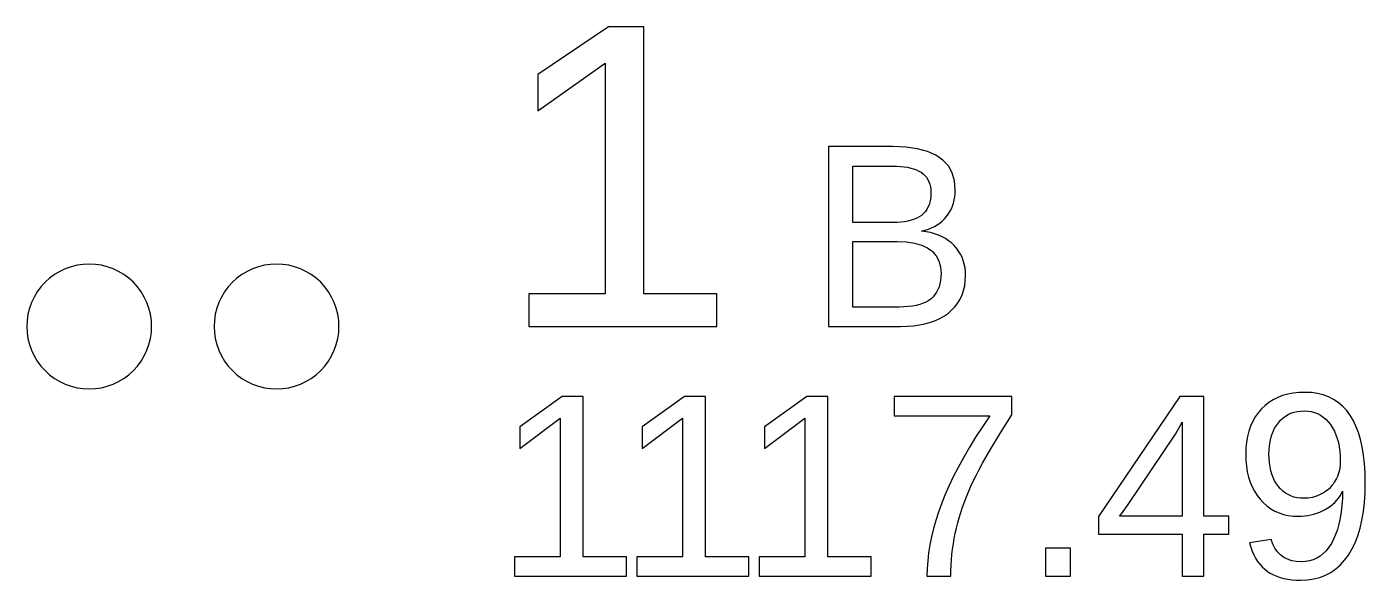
# Model space of a CAD drawing. Header units: metres. Extents: x -61 to 817, y 39 to 684.
# Drawn here: x 122.25 to 143.68, y 621.17 to 630.04 of the extents above; entities that cross this region are included whole.
import ezdxf

# ---------------------------------------------------------------- set-up
doc = ezdxf.new("R2010")
doc.units = ezdxf.units.M

msp = doc.modelspace()

# ---------------------------------------------------------------- linework, layer by layer
for p, q in [((131.566, 630.037), (130.432, 629.272)), ((132.132, 630.037), (131.566, 630.037)), ((132.132, 625.758), (132.132, 630.037)), ((130.432, 628.693), (131.515, 629.452)), ((131.515, 629.452), (131.515, 625.758)), ((130.432, 629.272), (130.432, 628.693)), ((136.12, 628.117), (135.088, 628.117)), ((135.088, 628.117), (135.088, 625.237)), ((136.329, 628.109), (136.12, 628.117)), ((136.514, 628.083), (136.329, 628.109)), ((136.675, 628.04), (136.514, 628.083)), ((136.81, 627.98), (136.675, 628.04)), ((135.476, 626.901), (135.476, 627.806)), ((135.476, 627.806), (136.12, 627.806)), ((136.12, 627.806), (136.184, 627.805)), ((136.184, 627.805), (136.244, 627.801)), ((136.921, 627.903), (136.81, 627.98)), ((137.008, 627.809), (136.921, 627.903)), ((137.069, 627.697), (137.008, 627.809)), ((136.244, 627.801), (136.302, 627.795)), ((136.302, 627.795), (136.355, 627.787)), ((136.355, 627.787), (136.405, 627.775)), ((136.405, 627.775), (136.452, 627.762)), ((136.452, 627.762), (136.496, 627.746)), ((136.496, 627.746), (136.535, 627.727)), ((136.535, 627.727), (136.572, 627.706)), ((136.572, 627.706), (136.605, 627.683)), ((136.605, 627.683), (136.634, 627.656)), ((136.634, 627.656), (136.659, 627.626)), ((136.659, 627.626), (136.68, 627.592)), ((136.68, 627.592), (136.698, 627.556)), ((137.106, 627.569), (137.069, 627.697)), ((136.698, 627.556), (136.711, 627.516)), ((136.711, 627.516), (136.721, 627.472)), ((136.721, 627.472), (136.727, 627.426)), ((136.727, 627.426), (136.729, 627.376)), ((136.729, 627.376), (136.727, 627.324)), ((137.119, 627.423), (137.106, 627.569)), ((137.117, 627.368), (137.119, 627.423)), ((136.699, 627.186), (136.682, 627.146)), ((136.712, 627.229), (136.699, 627.186)), ((136.721, 627.275), (136.712, 627.229)), ((136.727, 627.324), (136.721, 627.275)), ((137.056, 627.121), (137.075, 627.166)), ((137.075, 627.166), (137.091, 627.213)), ((137.091, 627.213), (137.103, 627.263)), ((137.103, 627.263), (137.112, 627.314)), ((137.112, 627.314), (137.117, 627.368)), ((136.459, 626.953), (136.412, 626.937)), ((136.502, 626.971), (136.459, 626.953)), ((136.541, 626.993), (136.502, 626.971)), ((136.577, 627.017), (136.541, 626.993)), ((136.609, 627.045), (136.577, 627.017)), ((136.637, 627.075), (136.609, 627.045)), ((136.661, 627.109), (136.637, 627.075)), ((136.682, 627.146), (136.661, 627.109)), ((136.909, 626.925), (136.945, 626.959)), ((136.945, 626.959), (136.978, 626.996)), ((136.978, 626.996), (137.007, 627.036)), ((137.007, 627.036), (137.033, 627.077)), ((137.033, 627.077), (137.056, 627.121)), ((136.12, 626.901), (135.476, 626.901)), ((136.186, 626.903), (136.12, 626.901)), ((136.248, 626.907), (136.186, 626.903)), ((136.307, 626.914), (136.248, 626.907)), ((136.361, 626.924), (136.307, 626.914)), ((136.412, 626.937), (136.361, 626.924)), ((136.58, 626.765), (136.635, 626.78)), ((136.653, 626.754), (136.58, 626.765)), ((136.635, 626.78), (136.688, 626.797)), ((136.722, 626.74), (136.653, 626.754)), ((136.688, 626.797), (136.738, 626.817)), ((136.788, 626.721), (136.722, 626.74)), ((136.738, 626.817), (136.785, 626.84)), ((136.785, 626.84), (136.83, 626.866)), ((136.83, 626.866), (136.871, 626.894)), ((136.871, 626.894), (136.909, 626.925)), ((135.476, 625.548), (135.476, 626.598)), ((135.476, 626.598), (136.19, 626.598)), ((136.19, 626.598), (136.337, 626.592)), ((136.337, 626.592), (136.467, 626.573)), ((136.467, 626.573), (136.58, 626.541)), ((136.58, 626.541), (136.675, 626.497)), ((136.85, 626.699), (136.788, 626.721)), ((136.908, 626.673), (136.85, 626.699)), ((136.962, 626.644), (136.908, 626.673)), ((137.012, 626.611), (136.962, 626.644)), ((137.058, 626.574), (137.012, 626.611)), ((137.101, 626.533), (137.058, 626.574)), ((137.139, 626.49), (137.101, 626.533)), ((136.675, 626.497), (136.753, 626.439)), ((136.753, 626.439), (136.814, 626.369)), ((136.814, 626.369), (136.857, 626.287)), ((137.173, 626.444), (137.139, 626.49)), ((137.202, 626.395), (137.173, 626.444)), ((137.227, 626.345), (137.202, 626.395)), ((137.248, 626.291), (137.227, 626.345)), ((122.778, 626.119), (122.694, 626.069)), ((122.867, 626.161), (122.778, 626.119)), ((122.96, 626.194), (122.867, 626.161)), ((123.055, 626.218), (122.96, 626.194)), ((123.152, 626.232), (123.055, 626.218)), ((123.25, 626.237), (123.152, 626.232)), ((123.348, 626.232), (123.25, 626.237)), ((123.445, 626.218), (123.348, 626.232)), ((123.54, 626.194), (123.445, 626.218)), ((123.632, 626.161), (123.54, 626.194)), ((123.721, 626.119), (123.632, 626.161)), ((123.805, 626.069), (123.721, 626.119)), ((125.778, 626.119), (125.694, 626.069)), ((125.867, 626.161), (125.778, 626.119)), ((125.959, 626.194), (125.867, 626.161)), ((126.055, 626.218), (125.959, 626.194)), ((126.152, 626.232), (126.055, 626.218)), ((126.25, 626.237), (126.152, 626.232)), ((126.348, 626.232), (126.25, 626.237)), ((126.445, 626.218), (126.348, 626.232)), ((126.54, 626.194), (126.445, 626.218)), ((126.632, 626.161), (126.54, 626.194)), ((126.721, 626.119), (126.632, 626.161)), ((126.805, 626.069), (126.721, 626.119)), ((136.857, 626.287), (136.883, 626.191)), ((136.883, 626.191), (136.892, 626.083)), ((137.263, 626.235), (137.248, 626.291)), ((137.275, 626.177), (137.263, 626.235)), ((137.282, 626.116), (137.275, 626.177)), ((137.284, 626.053), (137.282, 626.116)), ((122.543, 625.944), (122.477, 625.872)), ((122.615, 626.01), (122.543, 625.944)), ((122.694, 626.069), (122.615, 626.01)), ((123.884, 626.01), (123.805, 626.069)), ((123.957, 625.944), (123.884, 626.01)), ((124.023, 625.872), (123.957, 625.944)), ((125.543, 625.944), (125.477, 625.872)), ((125.615, 626.01), (125.543, 625.944)), ((125.694, 626.069), (125.615, 626.01)), ((126.884, 626.01), (126.805, 626.069)), ((126.957, 625.944), (126.884, 626.01)), ((127.023, 625.872), (126.957, 625.944)), ((136.86, 625.873), (136.842, 625.828)), ((136.874, 625.92), (136.86, 625.873)), ((136.884, 625.972), (136.874, 625.92)), ((136.89, 626.026), (136.884, 625.972)), ((136.892, 626.083), (136.89, 626.026)), ((137.253, 625.815), (137.27, 625.89)), ((137.27, 625.89), (137.28, 625.97)), ((137.28, 625.97), (137.284, 626.053)), ((122.368, 625.709), (122.326, 625.62)), ((122.418, 625.793), (122.368, 625.709)), ((122.477, 625.872), (122.418, 625.793)), ((124.081, 625.793), (124.023, 625.872)), ((124.132, 625.709), (124.081, 625.793)), ((124.174, 625.62), (124.132, 625.709)), ((125.368, 625.709), (125.326, 625.62)), ((125.418, 625.793), (125.368, 625.709)), ((125.477, 625.872), (125.418, 625.793)), ((127.081, 625.793), (127.023, 625.872)), ((127.132, 625.709), (127.081, 625.793)), ((127.174, 625.62), (127.132, 625.709)), ((131.515, 625.758), (130.292, 625.758)), ((130.292, 625.758), (130.292, 625.237)), ((133.3, 625.758), (132.132, 625.758)), ((133.3, 625.237), (133.3, 625.758)), ((136.731, 625.682), (136.693, 625.654)), ((136.765, 625.714), (136.731, 625.682)), ((136.794, 625.749), (136.765, 625.714)), ((136.82, 625.787), (136.794, 625.749)), ((136.842, 625.828), (136.82, 625.787)), ((137.161, 625.615), (137.199, 625.677)), ((137.199, 625.677), (137.229, 625.744)), ((137.229, 625.744), (137.253, 625.815)), ((122.293, 625.528), (122.269, 625.432)), ((122.326, 625.62), (122.293, 625.528)), ((124.207, 625.528), (124.174, 625.62)), ((124.231, 625.432), (124.207, 625.528)), ((125.293, 625.528), (125.269, 625.432)), ((125.326, 625.62), (125.293, 625.528)), ((127.207, 625.528), (127.174, 625.62)), ((127.231, 625.432), (127.207, 625.528)), ((136.22, 625.548), (135.476, 625.548)), ((136.295, 625.55), (136.22, 625.548)), ((136.366, 625.555), (136.295, 625.55)), ((136.433, 625.563), (136.366, 625.555)), ((136.494, 625.575), (136.433, 625.563)), ((136.551, 625.59), (136.494, 625.575)), ((136.603, 625.608), (136.551, 625.59)), ((136.65, 625.629), (136.603, 625.608)), ((136.693, 625.654), (136.65, 625.629)), ((136.944, 625.407), (137.008, 625.452)), ((137.008, 625.452), (137.066, 625.502)), ((137.066, 625.502), (137.117, 625.556)), ((137.117, 625.556), (137.161, 625.615)), ((122.255, 625.335), (122.25, 625.237)), ((122.25, 625.237), (122.255, 625.139)), ((122.269, 625.432), (122.255, 625.335)), ((124.245, 625.335), (124.231, 625.432)), ((124.25, 625.237), (124.245, 625.335)), ((124.245, 625.139), (124.25, 625.237)), ((125.255, 625.335), (125.25, 625.237)), ((125.25, 625.237), (125.255, 625.139)), ((125.269, 625.432), (125.255, 625.335)), ((127.245, 625.335), (127.231, 625.432)), ((127.25, 625.237), (127.245, 625.335)), ((127.245, 625.139), (127.25, 625.237)), ((130.292, 625.237), (133.3, 625.237)), ((135.088, 625.237), (136.24, 625.237)), ((136.24, 625.237), (136.346, 625.24)), ((136.346, 625.24), (136.448, 625.248)), ((136.448, 625.248), (136.544, 625.261)), ((136.544, 625.261), (136.634, 625.28)), ((136.634, 625.28), (136.72, 625.304)), ((136.72, 625.304), (136.8, 625.333)), ((136.8, 625.333), (136.874, 625.367)), ((136.874, 625.367), (136.944, 625.407)), ((122.255, 625.139), (122.269, 625.042)), ((122.269, 625.042), (122.293, 624.947)), ((124.207, 624.947), (124.231, 625.042)), ((124.231, 625.042), (124.245, 625.139)), ((125.255, 625.139), (125.269, 625.042)), ((125.269, 625.042), (125.293, 624.947)), ((127.207, 624.947), (127.231, 625.042)), ((127.231, 625.042), (127.245, 625.139)), ((122.293, 624.947), (122.326, 624.855)), ((122.326, 624.855), (122.368, 624.766)), ((124.132, 624.766), (124.174, 624.855)), ((124.174, 624.855), (124.207, 624.947)), ((125.293, 624.947), (125.326, 624.855)), ((125.326, 624.855), (125.368, 624.766)), ((127.132, 624.766), (127.174, 624.855)), ((127.174, 624.855), (127.207, 624.947)), ((122.368, 624.766), (122.418, 624.682)), ((122.418, 624.682), (122.477, 624.603)), ((122.477, 624.603), (122.543, 624.53)), ((123.957, 624.53), (124.023, 624.603)), ((124.023, 624.603), (124.081, 624.682)), ((124.081, 624.682), (124.132, 624.766)), ((125.368, 624.766), (125.418, 624.682)), ((125.418, 624.682), (125.477, 624.603)), ((125.477, 624.603), (125.543, 624.53)), ((126.957, 624.53), (127.023, 624.603)), ((127.023, 624.603), (127.081, 624.682)), ((127.081, 624.682), (127.132, 624.766)), ((122.543, 624.53), (122.615, 624.464)), ((122.615, 624.464), (122.694, 624.406)), ((122.694, 624.406), (122.778, 624.355)), ((123.721, 624.355), (123.805, 624.406)), ((123.805, 624.406), (123.884, 624.464)), ((123.884, 624.464), (123.957, 624.53)), ((125.543, 624.53), (125.615, 624.464)), ((125.615, 624.464), (125.694, 624.406)), ((125.694, 624.406), (125.778, 624.355)), ((126.721, 624.355), (126.805, 624.406)), ((126.805, 624.406), (126.884, 624.464)), ((126.884, 624.464), (126.957, 624.53)), ((122.778, 624.355), (122.867, 624.313)), ((122.867, 624.313), (122.96, 624.28)), ((122.96, 624.28), (123.055, 624.257)), ((123.055, 624.257), (123.152, 624.242)), ((123.152, 624.242), (123.25, 624.237)), ((123.25, 624.237), (123.348, 624.242)), ((123.348, 624.242), (123.445, 624.257)), ((123.445, 624.257), (123.54, 624.28)), ((123.54, 624.28), (123.632, 624.313)), ((123.632, 624.313), (123.721, 624.355)), ((125.778, 624.355), (125.867, 624.313)), ((125.867, 624.313), (125.959, 624.28)), ((125.959, 624.28), (126.055, 624.257)), ((126.055, 624.257), (126.152, 624.242)), ((126.152, 624.242), (126.25, 624.237)), ((126.25, 624.237), (126.348, 624.242)), ((126.348, 624.242), (126.445, 624.257)), ((126.445, 624.257), (126.54, 624.28)), ((126.54, 624.28), (126.632, 624.313)), ((126.632, 624.313), (126.721, 624.355)), ((142.53, 624.168), (142.443, 624.152)), ((142.622, 624.178), (142.53, 624.168)), ((142.719, 624.181), (142.622, 624.178)), ((142.822, 624.177), (142.719, 624.181)), ((142.919, 624.163), (142.822, 624.177)), ((143.01, 624.141), (142.919, 624.163)), ((130.823, 624.117), (130.146, 623.63)), ((131.16, 624.117), (130.823, 624.117)), ((131.16, 621.548), (131.16, 624.117)), ((132.782, 624.117), (132.105, 623.63)), ((133.119, 624.117), (132.782, 624.117)), ((133.119, 621.548), (133.119, 624.117)), ((134.741, 624.117), (134.064, 623.63)), ((135.078, 624.117), (134.741, 624.117)), ((135.078, 621.548), (135.078, 624.117)), ((138.024, 624.117), (136.14, 624.117)), ((136.14, 624.117), (136.14, 623.806)), ((138.024, 623.82), (138.024, 624.117)), ((140.716, 624.117), (139.411, 622.193)), ((141.098, 624.117), (140.716, 624.117)), ((141.098, 622.197), (141.098, 624.117)), ((142.079, 623.972), (142.021, 623.916)), ((142.142, 624.021), (142.079, 623.972)), ((142.21, 624.063), (142.142, 624.021)), ((142.283, 624.099), (142.21, 624.063)), ((142.36, 624.129), (142.283, 624.099)), ((142.443, 624.152), (142.36, 624.129)), ((143.096, 624.11), (143.01, 624.141)), ((143.176, 624.07), (143.096, 624.11)), ((143.25, 624.021), (143.176, 624.07)), ((143.319, 623.963), (143.25, 624.021)), ((143.382, 623.896), (143.319, 623.963)), ((130.146, 623.285), (130.792, 623.768)), ((130.792, 623.768), (130.792, 621.548)), ((132.105, 623.285), (132.751, 623.768)), ((132.751, 623.768), (132.751, 621.548)), ((134.064, 623.285), (134.71, 623.768)), ((134.71, 623.768), (134.71, 621.548)), ((136.14, 623.806), (137.671, 623.806)), ((137.671, 623.806), (137.554, 623.632)), ((137.842, 623.535), (138.024, 623.82)), ((141.922, 623.789), (141.882, 623.718)), ((141.968, 623.855), (141.922, 623.789)), ((142.021, 623.916), (141.968, 623.855)), ((142.293, 623.696), (142.328, 623.736)), ((142.328, 623.736), (142.366, 623.771)), ((142.366, 623.771), (142.406, 623.801)), ((142.406, 623.801), (142.449, 623.826)), ((142.449, 623.826), (142.495, 623.847)), ((142.495, 623.847), (142.544, 623.863)), ((142.544, 623.863), (142.595, 623.875)), ((142.595, 623.875), (142.649, 623.882)), ((142.649, 623.882), (142.706, 623.884)), ((142.706, 623.884), (142.764, 623.882)), ((142.764, 623.882), (142.818, 623.873)), ((142.818, 623.873), (142.871, 623.86)), ((142.871, 623.86), (142.92, 623.841)), ((142.92, 623.841), (142.967, 623.817)), ((142.967, 623.817), (143.011, 623.787)), ((143.011, 623.787), (143.053, 623.752)), ((143.053, 623.752), (143.092, 623.711)), ((143.439, 623.82), (143.382, 623.896)), ((143.49, 623.736), (143.439, 623.82)), ((143.536, 623.642), (143.49, 623.736)), ((130.146, 623.63), (130.146, 623.285)), ((132.105, 623.63), (132.105, 623.285)), ((134.064, 623.63), (134.064, 623.285)), ((137.554, 623.632), (137.445, 623.462)), ((137.687, 623.278), (137.842, 623.535)), ((140.645, 623.51), (140.752, 623.705)), ((140.752, 623.705), (140.752, 622.197)), ((141.82, 623.562), (141.798, 623.476)), ((141.847, 623.642), (141.82, 623.562)), ((141.882, 623.718), (141.847, 623.642)), ((142.189, 623.504), (142.209, 623.557)), ((142.209, 623.557), (142.233, 623.607)), ((142.233, 623.607), (142.261, 623.653)), ((142.261, 623.653), (142.293, 623.696)), ((143.092, 623.711), (143.128, 623.665)), ((143.128, 623.665), (143.161, 623.615)), ((143.161, 623.615), (143.19, 623.561)), ((143.19, 623.561), (143.215, 623.504)), ((143.575, 623.539), (143.536, 623.642)), ((143.608, 623.428), (143.575, 623.539)), ((137.445, 623.462), (137.344, 623.296)), ((139.89, 622.387), (140.645, 623.51)), ((141.782, 623.386), (141.773, 623.29)), ((141.798, 623.476), (141.782, 623.386)), ((142.144, 623.26), (142.149, 623.326)), ((142.149, 623.326), (142.159, 623.388)), ((142.159, 623.388), (142.172, 623.448)), ((142.172, 623.448), (142.189, 623.504)), ((143.215, 623.504), (143.236, 623.443)), ((143.236, 623.443), (143.254, 623.378)), ((143.254, 623.378), (143.268, 623.311)), ((143.268, 623.311), (143.277, 623.239)), ((143.636, 623.307), (143.608, 623.428)), ((143.657, 623.178), (143.636, 623.307)), ((137.25, 623.135), (137.164, 622.979)), ((137.344, 623.296), (137.25, 623.135)), ((137.556, 623.05), (137.687, 623.278)), ((141.773, 623.29), (141.77, 623.19)), ((141.77, 623.19), (141.773, 623.093)), ((141.773, 623.093), (141.781, 622.999)), ((142.142, 623.19), (142.144, 623.26)), ((142.144, 623.12), (142.142, 623.19)), ((142.149, 623.052), (142.144, 623.12)), ((143.277, 623.239), (143.283, 623.165)), ((143.283, 623.165), (143.285, 623.086)), ((143.672, 623.039), (143.657, 623.178)), ((137.164, 622.979), (137.086, 622.827)), ((137.451, 622.851), (137.5, 622.947)), ((137.5, 622.947), (137.556, 623.05)), ((141.781, 622.999), (141.796, 622.911)), ((141.796, 622.911), (141.815, 622.826)), ((142.159, 622.988), (142.149, 623.052)), ((142.172, 622.927), (142.159, 622.988)), ((142.189, 622.87), (142.172, 622.927)), ((143.261, 622.902), (143.25, 622.868)), ((143.27, 622.937), (143.261, 622.902)), ((143.276, 622.973), (143.27, 622.937)), ((143.281, 623.01), (143.276, 622.973)), ((143.285, 623.086), (143.281, 623.01)), ((143.681, 622.892), (143.672, 623.039)), ((143.684, 622.735), (143.681, 622.892)), ((137.015, 622.68), (136.952, 622.537)), ((137.086, 622.827), (137.015, 622.68)), ((137.298, 622.509), (137.369, 622.678)), ((137.369, 622.678), (137.408, 622.762)), ((137.408, 622.762), (137.451, 622.851)), ((141.815, 622.826), (141.841, 622.746)), ((141.841, 622.746), (141.872, 622.67)), ((141.872, 622.67), (141.909, 622.599)), ((142.209, 622.816), (142.189, 622.87)), ((142.233, 622.765), (142.209, 622.816)), ((142.261, 622.718), (142.233, 622.765)), ((142.293, 622.674), (142.261, 622.718)), ((142.328, 622.635), (142.293, 622.674)), ((143.127, 622.663), (143.104, 622.639)), ((143.149, 622.688), (143.127, 622.663)), ((143.17, 622.714), (143.149, 622.688)), ((143.189, 622.743), (143.17, 622.714)), ((143.223, 622.803), (143.189, 622.743)), ((143.238, 622.835), (143.223, 622.803)), ((143.25, 622.868), (143.238, 622.835)), ((143.681, 622.572), (143.684, 622.735)), ((136.952, 622.537), (136.897, 622.399)), ((137.235, 622.341), (137.298, 622.509)), ((141.909, 622.599), (141.952, 622.532)), ((141.952, 622.532), (142, 622.469)), ((142, 622.469), (142.053, 622.412)), ((142.365, 622.6), (142.328, 622.635)), ((142.406, 622.569), (142.365, 622.6)), ((142.448, 622.544), (142.406, 622.569)), ((142.494, 622.523), (142.448, 622.544)), ((142.542, 622.506), (142.494, 622.523)), ((142.593, 622.495), (142.542, 622.506)), ((142.646, 622.488), (142.593, 622.495)), ((142.702, 622.485), (142.646, 622.488)), ((142.771, 622.489), (142.702, 622.485)), ((142.838, 622.5), (142.771, 622.489)), ((142.902, 622.519), (142.838, 622.5)), ((142.965, 622.545), (142.902, 622.519)), ((143.024, 622.578), (142.965, 622.545)), ((143.052, 622.597), (143.024, 622.578)), ((143.079, 622.617), (143.052, 622.597)), ((143.104, 622.639), (143.079, 622.617)), ((143.196, 622.42), (143.227, 622.453)), ((143.227, 622.453), (143.255, 622.487)), ((143.255, 622.487), (143.28, 622.523)), ((143.28, 622.523), (143.303, 622.561)), ((143.303, 622.561), (143.322, 622.601)), ((143.318, 622.483), (143.31, 622.371)), ((143.322, 622.601), (143.318, 622.483)), ((143.671, 622.418), (143.681, 622.572)), ((136.848, 622.264), (136.805, 622.131)), ((136.897, 622.399), (136.848, 622.264)), ((137.182, 622.174), (137.208, 622.257)), ((137.208, 622.257), (137.235, 622.341)), ((139.749, 622.197), (139.781, 622.237)), ((139.781, 622.237), (139.89, 622.387)), ((142.053, 622.412), (142.11, 622.362)), ((142.11, 622.362), (142.171, 622.318)), ((142.171, 622.318), (142.236, 622.281)), ((142.236, 622.281), (142.304, 622.251)), ((142.304, 622.251), (142.376, 622.227)), ((142.815, 622.219), (142.863, 622.231)), ((142.863, 622.231), (142.91, 622.246)), ((142.91, 622.246), (142.956, 622.264)), ((142.956, 622.264), (143.001, 622.284)), ((143.001, 622.284), (143.045, 622.307)), ((143.045, 622.307), (143.087, 622.333)), ((143.087, 622.333), (143.126, 622.36)), ((143.126, 622.36), (143.163, 622.389)), ((143.163, 622.389), (143.196, 622.42)), ((143.298, 622.266), (143.282, 622.166)), ((143.31, 622.371), (143.298, 622.266)), ((143.631, 622.135), (143.654, 622.272)), ((143.654, 622.272), (143.671, 622.418)), ((136.805, 622.131), (136.768, 621.999)), ((137.138, 622.008), (137.159, 622.091)), ((137.159, 622.091), (137.182, 622.174)), ((139.411, 622.193), (139.411, 621.909)), ((140.752, 622.197), (139.749, 622.197)), ((141.5, 622.197), (141.098, 622.197)), ((141.5, 621.909), (141.5, 622.197)), ((142.376, 622.227), (142.452, 622.211)), ((142.452, 622.211), (142.532, 622.201)), ((142.532, 622.201), (142.615, 622.197)), ((142.615, 622.197), (142.666, 622.199)), ((142.666, 622.199), (142.717, 622.203)), ((142.717, 622.203), (142.767, 622.209)), ((142.767, 622.209), (142.815, 622.219)), ((143.262, 622.073), (143.238, 621.986)), ((143.282, 622.166), (143.262, 622.073)), ((143.601, 622.006), (143.631, 622.135)), ((136.737, 621.868), (136.711, 621.739)), ((136.768, 621.999), (136.737, 621.868)), ((137.088, 621.757), (137.102, 621.842)), ((137.102, 621.842), (137.119, 621.925)), ((137.119, 621.925), (137.138, 622.008)), ((139.411, 621.909), (140.752, 621.909)), ((140.752, 621.909), (140.752, 621.237)), ((141.098, 621.909), (141.5, 621.909)), ((141.098, 621.237), (141.098, 621.909)), ((142.178, 621.825), (141.829, 621.77)), ((142.205, 621.75), (142.178, 621.825)), ((143.178, 621.831), (143.142, 621.762)), ((143.21, 621.905), (143.178, 621.831)), ((143.238, 621.986), (143.21, 621.905)), ((143.522, 621.774), (143.565, 621.886)), ((143.565, 621.886), (143.601, 622.006)), ((136.691, 621.612), (136.677, 621.485)), ((136.711, 621.739), (136.691, 621.612)), ((137.058, 621.5), (137.065, 621.587)), ((137.065, 621.587), (137.075, 621.672)), ((137.075, 621.672), (137.088, 621.757)), ((138.962, 621.685), (138.566, 621.685)), ((138.566, 621.685), (138.566, 621.237)), ((138.962, 621.237), (138.962, 621.685)), ((141.829, 621.77), (141.85, 621.702)), ((141.85, 621.702), (141.873, 621.639)), ((141.873, 621.639), (141.9, 621.58)), ((142.239, 621.684), (142.205, 621.75)), ((142.28, 621.627), (142.239, 621.684)), ((142.327, 621.578), (142.28, 621.627)), ((143.012, 621.599), (142.962, 621.559)), ((143.059, 621.646), (143.012, 621.599)), ((143.102, 621.701), (143.059, 621.646)), ((143.142, 621.762), (143.102, 621.701)), ((143.416, 621.577), (143.472, 621.672)), ((143.472, 621.672), (143.522, 621.774)), ((130.792, 621.548), (130.063, 621.548)), ((130.063, 621.548), (130.063, 621.237)), ((131.856, 621.548), (131.16, 621.548)), ((131.856, 621.237), (131.856, 621.548)), ((132.751, 621.548), (132.022, 621.548)), ((132.022, 621.548), (132.022, 621.237)), ((133.815, 621.548), (133.119, 621.548)), ((133.815, 621.237), (133.815, 621.548)), ((134.71, 621.548), (133.981, 621.548)), ((133.981, 621.548), (133.981, 621.237)), ((135.774, 621.548), (135.078, 621.548)), ((135.774, 621.237), (135.774, 621.548)), ((136.677, 621.485), (136.668, 621.361)), ((137.049, 621.326), (137.052, 621.413)), ((137.052, 621.413), (137.058, 621.5)), ((141.9, 621.58), (141.929, 621.525)), ((141.929, 621.525), (141.961, 621.474)), ((141.961, 621.474), (141.996, 621.428)), ((141.996, 621.428), (142.033, 621.386)), ((142.033, 621.386), (142.074, 621.348)), ((142.38, 621.539), (142.327, 621.578)), ((142.44, 621.508), (142.38, 621.539)), ((142.506, 621.486), (142.44, 621.508)), ((142.579, 621.473), (142.506, 621.486)), ((142.658, 621.468), (142.579, 621.473)), ((142.726, 621.472), (142.658, 621.468)), ((142.79, 621.483), (142.726, 621.472)), ((142.851, 621.501), (142.79, 621.483)), ((142.908, 621.526), (142.851, 621.501)), ((142.962, 621.559), (142.908, 621.526)), ((143.212, 621.353), (143.286, 621.418)), ((143.286, 621.418), (143.354, 621.492)), ((143.354, 621.492), (143.416, 621.577)), ((130.063, 621.237), (131.856, 621.237)), ((132.022, 621.237), (133.815, 621.237)), ((133.981, 621.237), (135.774, 621.237)), ((136.668, 621.361), (136.666, 621.237)), ((136.666, 621.237), (137.048, 621.237)), ((137.048, 621.237), (137.049, 621.326)), ((138.566, 621.237), (138.962, 621.237)), ((140.752, 621.237), (141.098, 621.237)), ((142.074, 621.348), (142.117, 621.314)), ((142.117, 621.314), (142.163, 621.285)), ((142.163, 621.285), (142.213, 621.259)), ((142.213, 621.259), (142.266, 621.236)), ((142.266, 621.236), (142.322, 621.217)), ((142.322, 621.217), (142.382, 621.201)), ((142.382, 621.201), (142.445, 621.189)), ((142.445, 621.189), (142.51, 621.18)), ((142.51, 621.18), (142.58, 621.175)), ((142.58, 621.175), (142.652, 621.173)), ((142.652, 621.173), (142.759, 621.178)), ((142.759, 621.178), (142.861, 621.193)), ((142.861, 621.193), (142.957, 621.218)), ((142.957, 621.218), (143.048, 621.253)), ((143.048, 621.253), (143.133, 621.298)), ((143.133, 621.298), (143.212, 621.353))]:
    msp.add_line(p, q)

doc.saveas('drawing.dxf')
